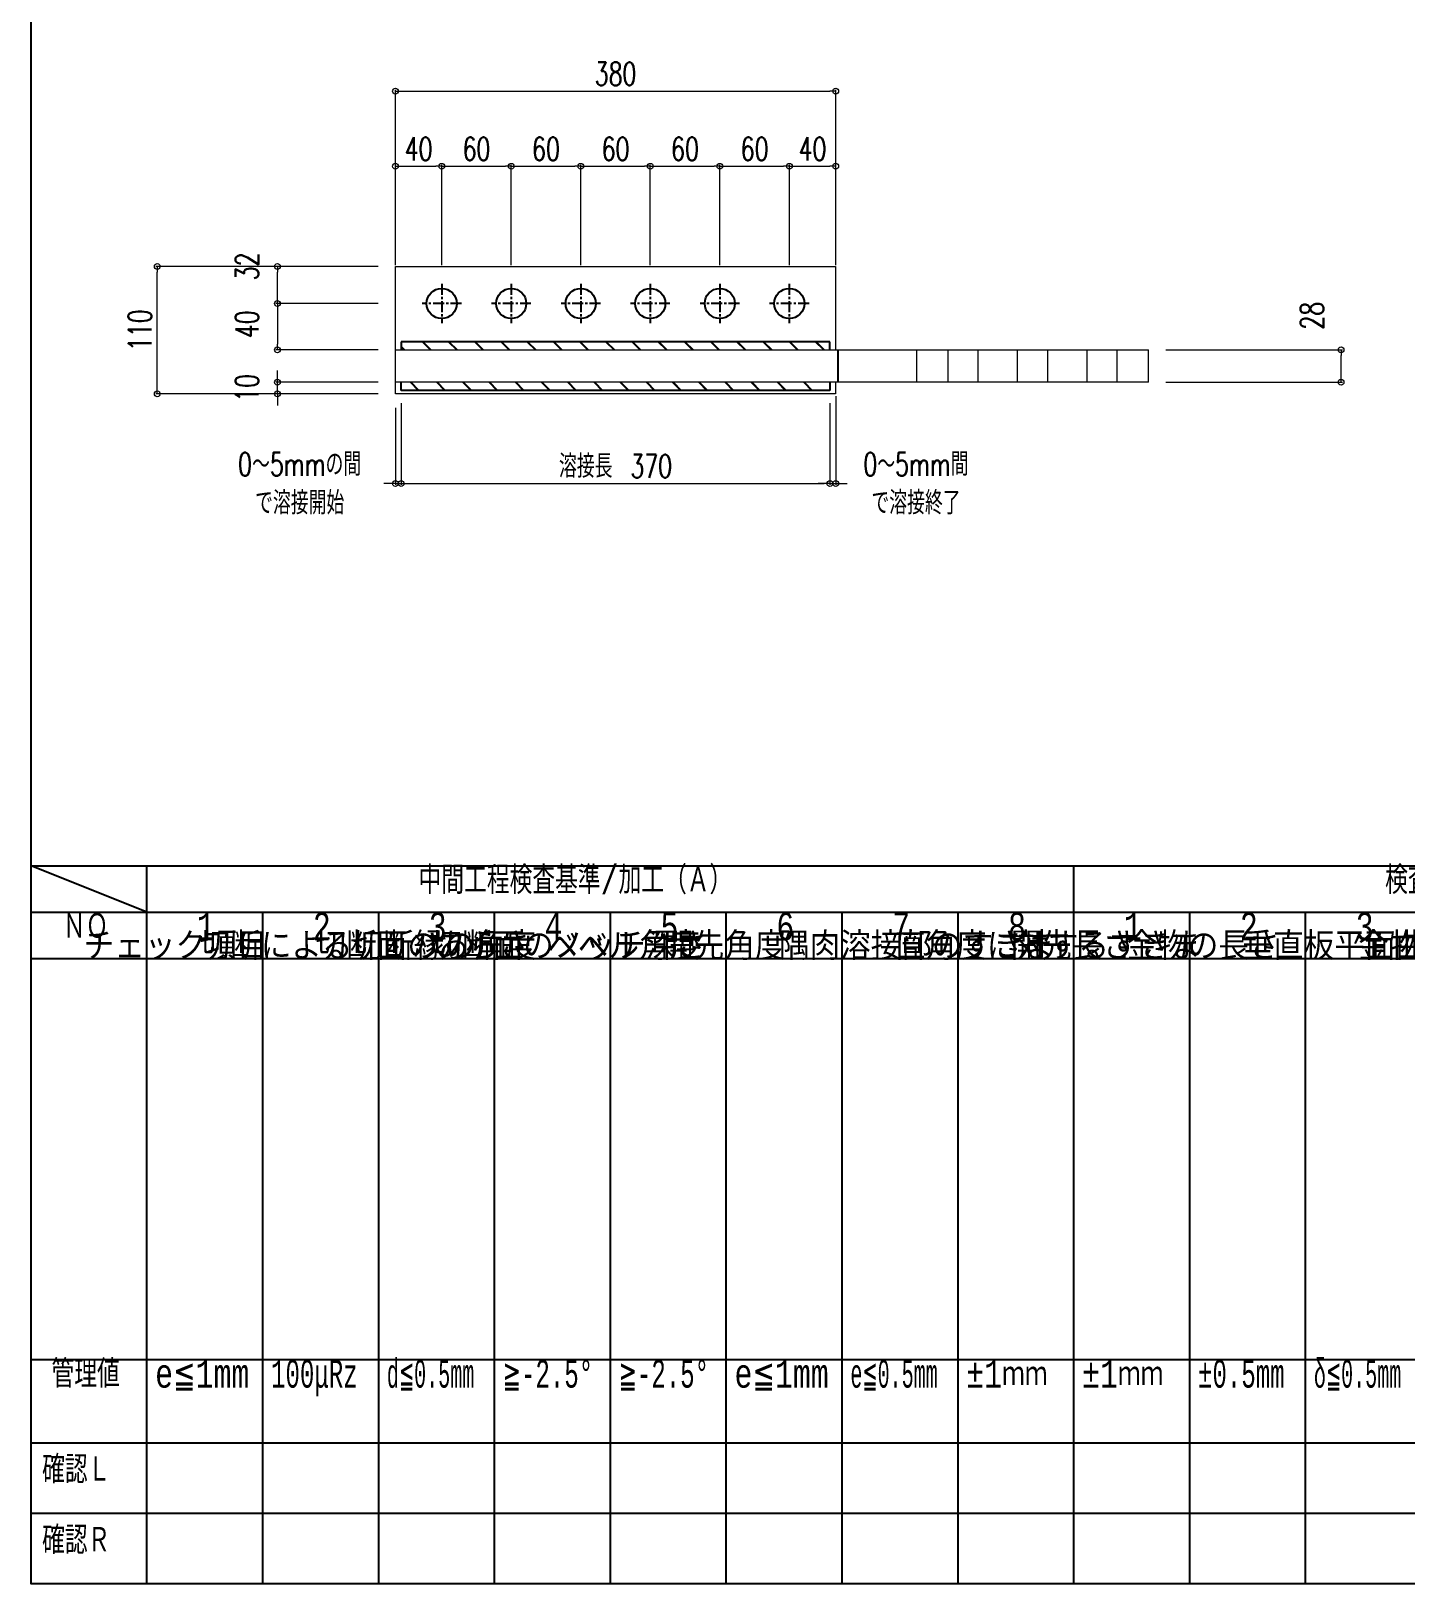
# Model space of a CAD drawing. Header units: millimetres. Extents: x -11384 to 29624, y 0 to 17788.
# Drawn here: x 11269 to 12456, y 2456 to 3797 of the extents above; entities that cross this region are included whole.
import ezdxf
from ezdxf.enums import TextEntityAlignment as Align

# ---------------------------------------------------------------- set-up
doc = ezdxf.new("R2010")
doc.units = ezdxf.units.MM
doc.header["$LTSCALE"] = 5
doc.linetypes.add('ACAD_ISO03W100', pattern=[30, 12, -18])
doc.linetypes.add('CENTER1', pattern=[10, 6.25, -1.25, 1.25, -1.25])
doc.layers.get('0').update_dxf_attribs({"color": 255})
doc.layers.get('DEFPOINTS').update_dxf_attribs({"color": 255})
for name, color, linetype in [('寸法', 4, 'Continuous'), ('文字', 7, 'Continuous'), ('溶接', 241, 'Continuous'), ('補助線', 7, 'ACAD_ISO03W100'), ('金物', 142, 'Continuous')]:
    doc.layers.add(name, color=color, linetype=linetype)
doc.styles.add('DLSTANDARD1', font='monotxt.shx', dxfattribs={"width": 0.6, "bigfont": 'extfont'})
doc.styles.add('KANJI', font='simplex.shx', dxfattribs={"width": 0.7, "bigfont": 'extfont2.shx'})
doc.styles.add('TATEGAKI', font='txt', dxfattribs={"bigfont": 'bigfont.shx'})
doc.dimstyles.new('一般寸法-小さめ', dxfattribs={"dimscale": 10, "dimtxt": 2, "dimasz": 0.5, "dimexe": 0.125, "dimexo": 1.5, "dimgap": 0.5, "dimtad": 1, "dimtxsty": 'KANJI', "dimblk": 'ORIGIN', "dimcen": 0, "dimclrd": 256, "dimclre": 256, "dimclrt": 256, "dimadec": 0, "dimazin": 0, "dimtfac": 1, "dimtmove": 2, "dimatfit": 2, "dimfxl": 0, "dimtolj": 2, "dimlwd": 5, "dimlwe": 5, "dimarcsym": 0})
pattern_1 = [(135, (9678.567, 433.585), (-11.31371, -11.31371), []), (135, (9678.567, 433.905), (-11.31371, -11.31371), [])]

# ---------------------------------------------------------------- blocks, each defined once
blk = doc.blocks.new('_Origin')
at = {"color": 0, "linetype": 'ByBlock', "lineweight": -2}
blk.add_line((0, 0), (-1, 0), dxfattribs=at)
blk.add_circle((0, 0), 0.5, dxfattribs=at)
blk = doc.blocks.new('*D1061')
at = {"layer": 'DEFPOINTS', "color": 0, "transparency": 16777216}
for p in [(12233.6, 3521.6), (12399.7, 3521.6), (12233.6, 3493.6)]:
    blk.add_point(p, dxfattribs=at)
at = {"layer": '寸法', "lineweight": 5, "transparency": 16777216}
for p, q in [((12248.6, 3521.6), (12400.9, 3521.6)), ((12399.7, 3498.6), (12399.7, 3516.6)), ((12248.6, 3493.6), (12400.9, 3493.6))]:
    blk.add_line(p, q, dxfattribs=at)
at = {"layer": '寸法', "lineweight": 5, "transparency": 16777216, "xscale": 5, "yscale": 5, "zscale": 5}
for p, rotation in [((12399.7, 3521.6), 90), ((12399.7, 3493.6), 270)]:
    blk.add_blockref('_Origin', p, dxfattribs=dict(at, rotation=rotation))
at = {"layer": '寸法', "transparency": 16777216, "insert": (12374.7, 3551), "char_height": 20, "attachment_point": 5, "rotation": 90, "style": 'KANJI'}
blk.add_mtext('\\A2;28', dxfattribs=at)
blk = doc.blocks.new('*D1062')
at = {"layer": 'DEFPOINTS', "color": 0, "transparency": 16777216}
for p in [(11378.1, 3593.6), (11583.6, 3593.6), (11583.6, 3483.6)]:
    blk.add_point(p, dxfattribs=at)
at = {"layer": '寸法', "lineweight": 5, "transparency": 16777216}
for p, q in [((11568.6, 3593.6), (11376.9, 3593.6)), ((11378.1, 3488.6), (11378.1, 3588.6)), ((11568.6, 3483.6), (11376.9, 3483.6))]:
    blk.add_line(p, q, dxfattribs=at)
at = {"layer": '寸法', "lineweight": 5, "transparency": 16777216, "xscale": 5, "yscale": 5, "zscale": 5}
for p, rotation in [((11378.1, 3593.6), 90), ((11378.1, 3483.6), 270)]:
    blk.add_blockref('_Origin', p, dxfattribs=dict(at, rotation=rotation))
at = {"layer": '寸法', "transparency": 16777216, "insert": (11363.1, 3538.6), "char_height": 20, "attachment_point": 5, "rotation": 90, "style": 'KANJI'}
blk.add_mtext('\\A2;110', dxfattribs=at)
blk = doc.blocks.new('*D1058')
at = {"layer": 'DEFPOINTS', "color": 0, "transparency": 16777216}
for p in [(11481.8, 3493.6), (11583.6, 3493.6), (11583.6, 3483.6)]:
    blk.add_point(p, dxfattribs=at)
at = {"layer": '寸法', "lineweight": 5, "transparency": 16777216}
for p, q in [((11481.8, 3498.6), (11481.8, 3503.6)), ((11568.6, 3493.6), (11480.5, 3493.6)), ((11481.8, 3483.6), (11481.8, 3493.6)), ((11568.6, 3483.6), (11480.5, 3483.6)), ((11481.8, 3478.6), (11481.8, 3473.6))]:
    blk.add_line(p, q, dxfattribs=at)
at = {"layer": '寸法', "lineweight": 5, "transparency": 16777216, "xscale": 5, "yscale": 5, "zscale": 5}
for p, rotation in [((11481.8, 3493.6), 270), ((11481.8, 3483.6), 90)]:
    blk.add_blockref('_Origin', p, dxfattribs=dict(at, rotation=rotation))
at = {"layer": '寸法', "transparency": 16777216, "insert": (11455.5, 3488.7), "char_height": 20, "attachment_point": 5, "rotation": 90, "style": 'KANJI'}
blk.add_mtext('\\A2;10', dxfattribs=at)
blk = doc.blocks.new('*D1059')
at = {"layer": 'DEFPOINTS', "color": 0, "transparency": 16777216}
for p in [(11481.8, 3593.6), (11583.6, 3593.6), (11583.6, 3561.6)]:
    blk.add_point(p, dxfattribs=at)
at = {"layer": '寸法', "lineweight": 5, "transparency": 16777216}
for p, q in [((11568.6, 3593.6), (11480.5, 3593.6)), ((11481.8, 3566.6), (11481.8, 3588.6)), ((11568.6, 3561.6), (11480.5, 3561.6))]:
    blk.add_line(p, q, dxfattribs=at)
at = {"layer": '寸法', "lineweight": 5, "transparency": 16777216, "xscale": 5, "yscale": 5, "zscale": 5}
for p, rotation in [((11481.8, 3593.6), 90), ((11481.8, 3561.6), 270)]:
    blk.add_blockref('_Origin', p, dxfattribs=dict(at, rotation=rotation))
at = {"layer": '寸法', "transparency": 16777216, "insert": (11455.5, 3593.6), "char_height": 20, "attachment_point": 5, "rotation": 90, "style": 'KANJI'}
blk.add_mtext('\\A2;32', dxfattribs=at)
blk = doc.blocks.new('*D1060')
at = {"layer": 'DEFPOINTS', "color": 0, "transparency": 16777216}
for p in [(11583.6, 3561.6), (11481.8, 3521.6), (11583.6, 3521.6)]:
    blk.add_point(p, dxfattribs=at)
at = {"layer": '寸法', "lineweight": 5, "transparency": 16777216}
for p, q in [((11568.6, 3561.6), (11480.5, 3561.6)), ((11481.8, 3556.6), (11481.8, 3526.6)), ((11568.6, 3521.6), (11480.5, 3521.6))]:
    blk.add_line(p, q, dxfattribs=at)
at = {"layer": '寸法', "lineweight": 5, "transparency": 16777216, "xscale": 5, "yscale": 5, "zscale": 5}
for p, rotation in [((11481.8, 3561.6), 90), ((11481.8, 3521.6), 270)]:
    blk.add_blockref('_Origin', p, dxfattribs=dict(at, rotation=rotation))
at = {"layer": '寸法', "transparency": 16777216, "insert": (11455.5, 3543.6), "char_height": 20, "attachment_point": 5, "rotation": 90, "style": 'KANJI'}
blk.add_mtext('\\A2;40', dxfattribs=at)
blk = doc.blocks.new('*D1076')
at = {"layer": 'DEFPOINTS', "color": 0, "linetype": 'Continuous', "transparency": 16777216}
for p in [(11583.6, 3486.6), (11588.6, 3486.6), (11588.6, 3406.1)]:
    blk.add_point(p, dxfattribs=at)
at = {"layer": '寸法', "linetype": 'Continuous', "lineweight": 5, "transparency": 16777216}
for p, q in [((11583.6, 3471.6), (11583.6, 3404.9)), ((11588.6, 3471.6), (11588.6, 3404.9)), ((11578.6, 3406.1), (11573.6, 3406.1)), ((11583.6, 3406.1), (11588.6, 3406.1)), ((11593.6, 3406.1), (11598.6, 3406.1))]:
    blk.add_line(p, q, dxfattribs=at)
at = {"layer": '寸法', "linetype": 'Continuous', "lineweight": 5, "transparency": 16777216, "xscale": 5, "yscale": 5, "zscale": 5}
blk.add_blockref('_Origin', (11583.6, 3406.1), dxfattribs=at)
at = {"layer": '寸法', "linetype": 'Continuous', "lineweight": 5, "transparency": 16777216, "xscale": 5, "yscale": 5, "zscale": 5, "rotation": 180}
blk.add_blockref('_Origin', (11588.6, 3406.1), dxfattribs=at)
at = {"layer": '寸法', "linetype": 'Continuous', "transparency": 16777216, "insert": (11501, 3406.1), "char_height": 20, "attachment_point": 5, "style": 'KANJI'}
blk.add_mtext('\\A2;0～5mmの間\\Pで溶接開始', dxfattribs=at)
blk = doc.blocks.new('*D1077')
at = {"layer": 'DEFPOINTS', "color": 0, "linetype": 'Continuous', "transparency": 16777216}
for p in [(11588.6, 3490.6), (11958.6, 3490.6), (11958.6, 3406.1)]:
    blk.add_point(p, dxfattribs=at)
at = {"layer": '寸法', "linetype": 'Continuous', "lineweight": 5, "transparency": 16777216}
for p, q in [((11588.6, 3475.6), (11588.6, 3404.9)), ((11958.6, 3475.6), (11958.6, 3404.9)), ((11593.6, 3406.1), (11953.6, 3406.1))]:
    blk.add_line(p, q, dxfattribs=at)
at = {"layer": '寸法', "linetype": 'Continuous', "lineweight": 5, "transparency": 16777216, "xscale": 5, "yscale": 5, "zscale": 5, "rotation": 180}
blk.add_blockref('_Origin', (11588.6, 3406.1), dxfattribs=at)
at = {"layer": '寸法', "linetype": 'Continuous', "lineweight": 5, "transparency": 16777216, "xscale": 5, "yscale": 5, "zscale": 5}
blk.add_blockref('_Origin', (11958.6, 3406.1), dxfattribs=at)
at = {"layer": '寸法', "linetype": 'Continuous', "transparency": 16777216, "insert": (11773.6, 3421.1), "char_height": 20, "attachment_point": 5, "style": 'KANJI'}
blk.add_mtext('\\A2;溶接長\u3000370', dxfattribs=at)
blk = doc.blocks.new('*D1078')
at = {"layer": 'DEFPOINTS', "color": 0, "linetype": 'Continuous', "transparency": 16777216}
for p in [(11958.6, 3490.6), (11963.6, 3496.6), (11963.6, 3406.1)]:
    blk.add_point(p, dxfattribs=at)
at = {"layer": '寸法', "linetype": 'Continuous', "lineweight": 5, "transparency": 16777216}
for p, q in [((11958.6, 3475.6), (11958.6, 3404.9)), ((11963.6, 3481.6), (11963.6, 3404.9)), ((11953.6, 3406.1), (11948.6, 3406.1)), ((11958.6, 3406.1), (11963.6, 3406.1)), ((11968.6, 3406.1), (11973.6, 3406.1))]:
    blk.add_line(p, q, dxfattribs=at)
at = {"layer": '寸法', "linetype": 'Continuous', "lineweight": 5, "transparency": 16777216, "xscale": 5, "yscale": 5, "zscale": 5}
blk.add_blockref('_Origin', (11958.6, 3406.1), dxfattribs=at)
at = {"layer": '寸法', "linetype": 'Continuous', "lineweight": 5, "transparency": 16777216, "xscale": 5, "yscale": 5, "zscale": 5, "rotation": 180}
blk.add_blockref('_Origin', (11963.6, 3406.1), dxfattribs=at)
at = {"layer": '寸法', "linetype": 'Continuous', "transparency": 16777216, "insert": (12032.9, 3406.1), "char_height": 20, "attachment_point": 5, "style": 'KANJI'}
blk.add_mtext('\\A2;0～5mm間\\Pで溶接終了', dxfattribs=at)
blk = doc.blocks.new('*D1079')
at = {"layer": 'DEFPOINTS', "color": 0, "linetype": 'Continuous', "transparency": 16777216}
for p in [(11623.6, 3680.1), (11583.6, 3579.6), (11623.6, 3579.6)]:
    blk.add_point(p, dxfattribs=at)
at = {"layer": '寸法', "linetype": 'Continuous', "lineweight": 5, "transparency": 16777216}
for p, q in [((11583.6, 3594.6), (11583.6, 3681.3)), ((11588.6, 3680.1), (11618.6, 3680.1)), ((11623.6, 3594.6), (11623.6, 3681.3))]:
    blk.add_line(p, q, dxfattribs=at)
at = {"layer": '寸法', "linetype": 'Continuous', "lineweight": 5, "transparency": 16777216, "xscale": 5, "yscale": 5, "zscale": 5, "rotation": 180}
blk.add_blockref('_Origin', (11583.6, 3680.1), dxfattribs=at)
at = {"layer": '寸法', "linetype": 'Continuous', "lineweight": 5, "transparency": 16777216, "xscale": 5, "yscale": 5, "zscale": 5}
blk.add_blockref('_Origin', (11623.6, 3680.1), dxfattribs=at)
at = {"layer": '寸法', "linetype": 'Continuous', "transparency": 16777216, "insert": (11603.6, 3695.1), "char_height": 20, "attachment_point": 5, "style": 'KANJI'}
blk.add_mtext('\\A2;40', dxfattribs=at)
blk = doc.blocks.new('*D1080')
at = {"layer": 'DEFPOINTS', "color": 0, "linetype": 'Continuous', "transparency": 16777216}
for p in [(11683.6, 3680.1), (11623.6, 3579.6), (11683.6, 3579.6)]:
    blk.add_point(p, dxfattribs=at)
at = {"layer": '寸法', "linetype": 'Continuous', "lineweight": 5, "transparency": 16777216}
for p, q in [((11623.6, 3594.6), (11623.6, 3681.3)), ((11628.6, 3680.1), (11678.6, 3680.1)), ((11683.6, 3594.6), (11683.6, 3681.3))]:
    blk.add_line(p, q, dxfattribs=at)
at = {"layer": '寸法', "linetype": 'Continuous', "lineweight": 5, "transparency": 16777216, "xscale": 5, "yscale": 5, "zscale": 5, "rotation": 180}
blk.add_blockref('_Origin', (11623.6, 3680.1), dxfattribs=at)
at = {"layer": '寸法', "linetype": 'Continuous', "lineweight": 5, "transparency": 16777216, "xscale": 5, "yscale": 5, "zscale": 5}
blk.add_blockref('_Origin', (11683.6, 3680.1), dxfattribs=at)
at = {"layer": '寸法', "linetype": 'Continuous', "transparency": 16777216, "insert": (11653.6, 3695.1), "char_height": 20, "attachment_point": 5, "style": 'KANJI'}
blk.add_mtext('\\A2;60', dxfattribs=at)
blk = doc.blocks.new('*D1081')
at = {"layer": 'DEFPOINTS', "color": 0, "linetype": 'Continuous', "transparency": 16777216}
for p in [(11743.6, 3680.1), (11683.6, 3579.6), (11743.6, 3579.6)]:
    blk.add_point(p, dxfattribs=at)
at = {"layer": '寸法', "linetype": 'Continuous', "lineweight": 5, "transparency": 16777216}
for p, q in [((11683.6, 3594.6), (11683.6, 3681.3)), ((11688.6, 3680.1), (11738.6, 3680.1)), ((11743.6, 3594.6), (11743.6, 3681.3))]:
    blk.add_line(p, q, dxfattribs=at)
at = {"layer": '寸法', "linetype": 'Continuous', "lineweight": 5, "transparency": 16777216, "xscale": 5, "yscale": 5, "zscale": 5, "rotation": 180}
blk.add_blockref('_Origin', (11683.6, 3680.1), dxfattribs=at)
at = {"layer": '寸法', "linetype": 'Continuous', "lineweight": 5, "transparency": 16777216, "xscale": 5, "yscale": 5, "zscale": 5}
blk.add_blockref('_Origin', (11743.6, 3680.1), dxfattribs=at)
at = {"layer": '寸法', "linetype": 'Continuous', "transparency": 16777216, "insert": (11713.6, 3695.1), "char_height": 20, "attachment_point": 5, "style": 'KANJI'}
blk.add_mtext('\\A2;60', dxfattribs=at)
blk = doc.blocks.new('*D1082')
at = {"layer": 'DEFPOINTS', "color": 0, "linetype": 'Continuous', "transparency": 16777216}
for p in [(11803.6, 3680.1), (11743.6, 3579.6), (11803.6, 3579.6)]:
    blk.add_point(p, dxfattribs=at)
at = {"layer": '寸法', "linetype": 'Continuous', "lineweight": 5, "transparency": 16777216}
for p, q in [((11743.6, 3594.6), (11743.6, 3681.3)), ((11748.6, 3680.1), (11798.6, 3680.1)), ((11803.6, 3594.6), (11803.6, 3681.3))]:
    blk.add_line(p, q, dxfattribs=at)
at = {"layer": '寸法', "linetype": 'Continuous', "lineweight": 5, "transparency": 16777216, "xscale": 5, "yscale": 5, "zscale": 5, "rotation": 180}
blk.add_blockref('_Origin', (11743.6, 3680.1), dxfattribs=at)
at = {"layer": '寸法', "linetype": 'Continuous', "lineweight": 5, "transparency": 16777216, "xscale": 5, "yscale": 5, "zscale": 5}
blk.add_blockref('_Origin', (11803.6, 3680.1), dxfattribs=at)
at = {"layer": '寸法', "linetype": 'Continuous', "transparency": 16777216, "insert": (11773.6, 3695.1), "char_height": 20, "attachment_point": 5, "style": 'KANJI'}
blk.add_mtext('\\A2;60', dxfattribs=at)
blk = doc.blocks.new('*D1083')
at = {"layer": 'DEFPOINTS', "color": 0, "linetype": 'Continuous', "transparency": 16777216}
for p in [(11863.6, 3680.1), (11803.6, 3579.6), (11863.6, 3579.6)]:
    blk.add_point(p, dxfattribs=at)
at = {"layer": '寸法', "linetype": 'Continuous', "lineweight": 5, "transparency": 16777216}
for p, q in [((11803.6, 3594.6), (11803.6, 3681.3)), ((11808.6, 3680.1), (11858.6, 3680.1)), ((11863.6, 3594.6), (11863.6, 3681.3))]:
    blk.add_line(p, q, dxfattribs=at)
at = {"layer": '寸法', "linetype": 'Continuous', "lineweight": 5, "transparency": 16777216, "xscale": 5, "yscale": 5, "zscale": 5, "rotation": 180}
blk.add_blockref('_Origin', (11803.6, 3680.1), dxfattribs=at)
at = {"layer": '寸法', "linetype": 'Continuous', "lineweight": 5, "transparency": 16777216, "xscale": 5, "yscale": 5, "zscale": 5}
blk.add_blockref('_Origin', (11863.6, 3680.1), dxfattribs=at)
at = {"layer": '寸法', "linetype": 'Continuous', "transparency": 16777216, "insert": (11833.6, 3695.1), "char_height": 20, "attachment_point": 5, "style": 'KANJI'}
blk.add_mtext('\\A2;60', dxfattribs=at)
blk = doc.blocks.new('*D1084')
at = {"layer": 'DEFPOINTS', "color": 0, "linetype": 'Continuous', "transparency": 16777216}
for p in [(11923.6, 3680.1), (11863.6, 3579.6), (11923.6, 3579.6)]:
    blk.add_point(p, dxfattribs=at)
at = {"layer": '寸法', "linetype": 'Continuous', "lineweight": 5, "transparency": 16777216}
for p, q in [((11863.6, 3594.6), (11863.6, 3681.3)), ((11868.6, 3680.1), (11918.6, 3680.1)), ((11923.6, 3594.6), (11923.6, 3681.3))]:
    blk.add_line(p, q, dxfattribs=at)
at = {"layer": '寸法', "linetype": 'Continuous', "lineweight": 5, "transparency": 16777216, "xscale": 5, "yscale": 5, "zscale": 5, "rotation": 180}
blk.add_blockref('_Origin', (11863.6, 3680.1), dxfattribs=at)
at = {"layer": '寸法', "linetype": 'Continuous', "lineweight": 5, "transparency": 16777216, "xscale": 5, "yscale": 5, "zscale": 5}
blk.add_blockref('_Origin', (11923.6, 3680.1), dxfattribs=at)
at = {"layer": '寸法', "linetype": 'Continuous', "transparency": 16777216, "insert": (11893.6, 3695.1), "char_height": 20, "attachment_point": 5, "style": 'KANJI'}
blk.add_mtext('\\A2;60', dxfattribs=at)
blk = doc.blocks.new('*D1085')
at = {"layer": 'DEFPOINTS', "color": 0, "linetype": 'Continuous', "transparency": 16777216}
for p in [(11963.6, 3680.1), (11923.6, 3579.6), (11963.6, 3579.6)]:
    blk.add_point(p, dxfattribs=at)
at = {"layer": '寸法', "linetype": 'Continuous', "lineweight": 5, "transparency": 16777216}
for p, q in [((11923.6, 3594.6), (11923.6, 3681.3)), ((11928.6, 3680.1), (11958.6, 3680.1)), ((11963.6, 3594.6), (11963.6, 3681.3))]:
    blk.add_line(p, q, dxfattribs=at)
at = {"layer": '寸法', "linetype": 'Continuous', "lineweight": 5, "transparency": 16777216, "xscale": 5, "yscale": 5, "zscale": 5, "rotation": 180}
blk.add_blockref('_Origin', (11923.6, 3680.1), dxfattribs=at)
at = {"layer": '寸法', "linetype": 'Continuous', "lineweight": 5, "transparency": 16777216, "xscale": 5, "yscale": 5, "zscale": 5}
blk.add_blockref('_Origin', (11963.6, 3680.1), dxfattribs=at)
at = {"layer": '寸法', "linetype": 'Continuous', "transparency": 16777216, "insert": (11943.6, 3695.1), "char_height": 20, "attachment_point": 5, "style": 'KANJI'}
blk.add_mtext('\\A2;40', dxfattribs=at)
blk = doc.blocks.new('*D1086')
at = {"layer": 'DEFPOINTS', "color": 0, "linetype": 'Continuous', "transparency": 16777216}
for p in [(11963.6, 3744.9), (11583.6, 3579.6), (11963.6, 3579.6)]:
    blk.add_point(p, dxfattribs=at)
at = {"layer": '寸法', "linetype": 'Continuous', "lineweight": 5, "transparency": 16777216}
for p, q in [((11583.6, 3594.6), (11583.6, 3746.2)), ((11588.6, 3744.9), (11958.6, 3744.9)), ((11963.6, 3594.6), (11963.6, 3746.2))]:
    blk.add_line(p, q, dxfattribs=at)
at = {"layer": '寸法', "linetype": 'Continuous', "lineweight": 5, "transparency": 16777216, "xscale": 5, "yscale": 5, "zscale": 5, "rotation": 180}
blk.add_blockref('_Origin', (11583.6, 3744.9), dxfattribs=at)
at = {"layer": '寸法', "linetype": 'Continuous', "lineweight": 5, "transparency": 16777216, "xscale": 5, "yscale": 5, "zscale": 5}
blk.add_blockref('_Origin', (11963.6, 3744.9), dxfattribs=at)
at = {"layer": '寸法', "linetype": 'Continuous', "transparency": 16777216, "insert": (11773.6, 3759.9), "char_height": 20, "attachment_point": 5, "style": 'KANJI'}
blk.add_mtext('\\A2;380', dxfattribs=at)

msp = doc.modelspace()

# ---------------------------------------------------------------- hatches: boundary and pattern name
at = {"layer": '溶接', "ltscale": 6}
h = msp.add_hatch(dxfattribs=at)
h.set_pattern_fill('JIS_LC_20', color=256, scale=0.8, angle=90)
h.set_pattern_definition(pattern_1)
h.paths.add_polyline_path([(11766.567, 3521.585), (11588.567, 3521.585), (11588.567, 3528.585), (11766.567, 3528.585)])
h.paths.add_polyline_path([(11949.567, 3521.585), (11766.567, 3521.585), (11766.567, 3528.585), (11949.567, 3528.585)])
h.paths.add_polyline_path([(11958.567, 3521.585), (11949.567, 3521.585), (11949.567, 3527.585), (11958.567, 3527.585)])
h = msp.add_hatch(dxfattribs=at)
h.set_pattern_fill('JIS_LC_20', color=256, scale=0.8, angle=90)
h.set_pattern_definition(pattern_1)
h.paths.add_polyline_path([(11766.567, 3493.585), (11588.567, 3493.585), (11588.567, 3486.585), (11766.567, 3486.585)])
h.paths.add_polyline_path([(11949.567, 3493.585), (11766.567, 3493.585), (11766.567, 3486.585), (11949.567, 3486.585)])
h.paths.add_polyline_path([(11958.567, 3493.585), (11949.567, 3493.585), (11949.567, 3487.585), (11958.567, 3487.585)])

# ---------------------------------------------------------------- linework, layer by layer
at = {"linetype": 'Continuous', "lineweight": -3}
for p, q in [((11269.183, 3076), (14473.183, 3076)), ((11269.183, 3036), (14473.183, 3036)), ((11269.183, 2996), (14169.183, 2996)), ((11269.183, 2649.709), (14169.183, 2649.709)), ((11269.183, 2577.936), (14169.183, 2577.936)), ((11269.183, 2516.968), (14169.183, 2516.968))]:
    msp.add_line(p, q, dxfattribs=at)
msp.add_lwpolyline([(11269.183, 4672), (14473.183, 4672), (14473.183, 2456), (11269.183, 2456)], close=True, dxfattribs=at)
at = {"layer": '寸法', "linetype": 'CENTER1', "ltscale": 0.3}
for p, q in [((11623.567, 3578.585), (11623.567, 3544.585)), ((11683.567, 3578.585), (11683.567, 3544.585)), ((11743.567, 3578.585), (11743.567, 3544.585)), ((11803.567, 3578.585), (11803.567, 3544.585)), ((11863.567, 3578.585), (11863.567, 3544.585)), ((11923.567, 3578.585), (11923.567, 3544.585)), ((11640.567, 3561.585), (11606.567, 3561.585)), ((11700.567, 3561.585), (11666.567, 3561.585)), ((11760.567, 3561.585), (11726.567, 3561.585)), ((11820.567, 3561.585), (11786.567, 3561.585)), ((11880.567, 3561.585), (11846.567, 3561.585)), ((11940.567, 3561.585), (11906.567, 3561.585))]:
    msp.add_line(p, q, dxfattribs=at)
at = {"layer": '寸法', "linetype": 'Continuous'}
for p, q in [((11369.183, 3036), (11269.183, 3076)), ((11369.183, 2456), (11369.183, 3076)), ((12169.183, 2456), (12169.183, 3076)), ((11469.183, 2456), (11469.183, 3036)), ((11569.183, 2456), (11569.183, 3036)), ((11669.183, 2456), (11669.183, 3036)), ((11769.183, 2456), (11769.183, 3036)), ((11869.183, 2456), (11869.183, 3036)), ((11969.183, 2456), (11969.183, 3036)), ((12069.183, 2456), (12069.183, 3036)), ((12269.183, 2456), (12269.183, 3036)), ((12369.183, 2456), (12369.183, 3036))]:
    msp.add_line(p, q, dxfattribs=at)
at = {"layer": '溶接'}
for p, q in [((11958.567, 3528.585), (11588.567, 3528.585)), ((11958.567, 3521.585), (11958.567, 3528.585)), ((11958.567, 3486.585), (11588.567, 3486.585)), ((11958.567, 3493.585), (11958.567, 3486.585))]:
    msp.add_line(p, q, dxfattribs=at)
at = {"layer": '溶接', "linetype": 'Continuous'}
for p, q in [((11588.567, 3528.585), (11588.567, 3521.585)), ((11588.567, 3486.585), (11588.567, 3493.585))]:
    msp.add_line(p, q, dxfattribs=at)
at = {"layer": '補助線', "lineweight": 18}
for p, q in [((12060.567, 3493.585), (12060.567, 3521.585)), ((12086.567, 3493.585), (12086.567, 3521.585)), ((12120.567, 3493.585), (12120.567, 3521.585)), ((12146.567, 3493.585), (12146.567, 3521.585)), ((12180.567, 3493.585), (12180.567, 3521.585)), ((12206.567, 3493.585), (12206.567, 3521.585))]:
    msp.add_line(p, q, dxfattribs=at)
at = {"layer": '金物', "lineweight": 18}
for p, q in [((11583.567, 3483.585), (11583.567, 3593.585)), ((11583.567, 3593.585), (11963.567, 3593.585)), ((11963.567, 3593.585), (11963.567, 3521.585)), ((11583.567, 3521.585), (12233.567, 3521.585)), ((12033.567, 3493.585), (12033.567, 3521.585)), ((12233.567, 3493.585), (12233.567, 3521.585)), ((12233.567, 3493.585), (11583.567, 3493.585)), ((11963.567, 3493.585), (11963.567, 3483.585)), ((11963.567, 3483.585), (11583.567, 3483.585))]:
    msp.add_line(p, q, dxfattribs=at)
at = {"layer": '金物', "ltscale": 2}
msp.add_line((11965.567, 3521.585), (11965.567, 3493.585), dxfattribs=at)
at = {"layer": '金物', "ltscale": 2.5}
for centre in [(11623.567, 3561.585), (11683.567, 3561.585), (11743.567, 3561.585), (11803.567, 3561.585), (11863.567, 3561.585), (11923.567, 3561.585)]:
    msp.add_circle(centre, 13, dxfattribs=at)

# ---------------------------------------------------------------- texts
at = {"layer": '文字', "color": 0, "linetype": 'Continuous', "ltscale": 6, "style": 'DLSTANDARD1'}
for s, width, p in [('中間工程検査基準/加工（Ａ）', 0.74375, (11603.63, 3044.574)), ('検査基準/製品寸法（Ｂ）', 0.74375, (12437.745, 3044.574)), ('ＮＯ', 0.74375, (11296.646, 3004.574)), ('1', 0.74375, (11412.39, 3004.574)), ('2', 0.74375, (11512.39, 3004.574)), ('3', 0.74375, (11612.39, 3004.574)), ('4', 0.74375, (11712.39, 3004.574)), ('5', 0.74375, (11812.39, 3004.574)), ('6', 0.74375, (11912.39, 3004.574)), ('7', 0.74375, (12012.39, 3004.574)), ('1', 0.74375, (12212.39, 3004.574)), ('2', 0.74375, (12312.39, 3004.574)), ('3', 0.74375, (12412.39, 3004.574)), ('管理値', 0.74375, (11286.831, 2618.284)), ('e≦1mm', 0.74375, (11376.277, 2618.284)), ('100μRz', 0.6, (11476.277, 2618.284)), ('d≦0.5mm', 0.5, (11576.277, 2618.284)), ('≧-2.5°', 0.6, (11676.277, 2618.284)), ('≧-2.5°', 0.6, (11776.277, 2618.284)), ('e≦1mm', 0.74375, (11876.277, 2618.284)), ('e≦0.5mm', 0.5, (11976.277, 2618.284)), ('±1ｍｍ', 0.74375, (12176.277, 2618.284)), ('±0.5mm', 0.6, (12276.277, 2618.284)), ('δ≦0.5mm', 0.5, (12376.277, 2618.284)), ('確認Ｌ', 0.74375, (11278.705, 2535.593)), ('確認Ｒ', 0.74375, (11278.705, 2474.625))]:
    msp.add_text(s, height=24, dxfattribs=dict(at, width=width)).set_placement(p, align=Align.BOTTOM_LEFT)
at = {"layer": '文字', "color": 1, "linetype": 'Continuous', "ltscale": 6, "style": 'DLSTANDARD1', "width": 0.74375}
for s, p in [('8', (12112.39, 3004.574)), ('±1ｍｍ', (12076.277, 2618.284))]:
    msp.add_text(s, height=24, dxfattribs=at).set_placement(p, align=Align.BOTTOM_LEFT)
at = {"layer": '文字', "color": 0, "linetype": 'Continuous', "ltscale": 6, "style": 'TATEGAKI'}
for s, p in [('チェック項目', (11314.659, 2987.673)), ('切断による切断縁の角度', (11414.659, 2987.673)), ('切断面のあらさ', (11514.659, 2987.673)), ('切断面のノッチ深さ', (11614.659, 2987.673)), ('ベベル角度', (11714.659, 2987.673)), ('開先角度', (11814.659, 2987.673)), ('隅肉溶接部のすきま', (11914.659, 2987.673)), ('直角度に対するすきま', (12014.659, 2987.673)), ('金物の長さ', (12214.659, 2987.673)), ('垂直板平面曲がり', (12314.659, 2987.673)), ('金物のねじれ', (12414.659, 2987.673))]:
    msp.add_text(s, height=24, dxfattribs=at).set_placement(p, align=Align.BOTTOM_LEFT)
at = {"layer": '文字', "color": 1, "linetype": 'Continuous', "ltscale": 6, "style": 'TATEGAKI'}
msp.add_text('開先長さ', height=24, dxfattribs=at).set_placement((12114.659, 2987.673), align=Align.BOTTOM_LEFT)

# ---------------------------------------------------------------- dimensions: what is measured, and where the dimension line sits
at = {"layer": '寸法', "linetype": 'Continuous'}
for base, p1, p2, picture, middle in [((11963.567, 3744.941), (11583.567, 3579.585), (11963.567, 3579.585), '*D1086', (11773.567, 3759.941)), ((11623.567, 3680.064), (11583.567, 3579.585), (11623.567, 3579.585), '*D1079', (11603.567, 3695.064)), ((11683.567, 3680.064), (11623.567, 3579.585), (11683.567, 3579.585), '*D1080', (11653.567, 3695.064)), ((11743.567, 3680.064), (11683.567, 3579.585), (11743.567, 3579.585), '*D1081', (11713.567, 3695.064)), ((11803.567, 3680.064), (11743.567, 3579.585), (11803.567, 3579.585), '*D1082', (11773.567, 3695.064)), ((11863.567, 3680.064), (11803.567, 3579.585), (11863.567, 3579.585), '*D1083', (11833.567, 3695.064)), ((11923.567, 3680.064), (11863.567, 3579.585), (11923.567, 3579.585), '*D1084', (11893.567, 3695.064)), ((11963.567, 3680.064), (11923.567, 3579.585), (11963.567, 3579.585), '*D1085', (11943.567, 3695.064))]:
    dim = msp.add_linear_dim(base=base, p1=p1, p2=p2, dimstyle='一般寸法-小さめ', dxfattribs=at)
    dim.commit()
    dim.dimension.update_dxf_attribs({"geometry": picture, "text_midpoint": middle})
at = {"layer": '寸法'}
for base, p1, p2, angle, picture, middle in [((11481.759, 3593.585), (11583.567, 3561.585), (11583.567, 3593.585), 90, '*D1059', (11455.509, 3593.585)), ((11481.759, 3521.585), (11583.567, 3561.585), (11583.567, 3521.585), 90, '*D1060', (11455.509, 3543.585)), ((12399.687, 3521.585), (12233.567, 3493.585), (12233.567, 3521.585), 270, '*D1061', (12374.687, 3551.04)), ((11481.759, 3493.585), (11583.567, 3483.585), (11583.567, 3493.585), 270, '*D1058', (11455.509, 3488.734))]:
    dim = msp.add_linear_dim(base=base, p1=p1, p2=p2, angle=angle, dimstyle='一般寸法-小さめ', dxfattribs=at)
    dim.commit()
    dim.dimension.update_dxf_attribs({"geometry": picture, "text_midpoint": middle, "dimtype": 160})
dim = msp.add_linear_dim(base=(11378.14, 3593.585), p1=(11583.567, 3483.585), p2=(11583.567, 3593.585), angle=270, dimstyle='一般寸法-小さめ', dxfattribs=at)
dim.commit()
dim.dimension.update_dxf_attribs({"geometry": '*D1062', "text_midpoint": (11363.14, 3538.585)})
at = {"layer": '寸法', "linetype": 'Continuous'}
for base, p1, p2, text, picture, middle in [((11588.567, 3406.105), (11583.567, 3486.585), (11588.567, 3486.585), '0～<>mmの間\\Pで溶接開始', '*D1076', (11500.982, 3406.105)), ((11963.567, 3406.105), (11958.567, 3490.585), (11963.567, 3496.585), '0～<>mm間\\Pで溶接終了', '*D1078', (12032.91, 3406.105))]:
    dim = msp.add_linear_dim(base=base, p1=p1, p2=p2, text=text, dimstyle='一般寸法-小さめ', dxfattribs=at)
    dim.commit()
    dim.dimension.update_dxf_attribs({"geometry": picture, "text_midpoint": middle, "dimtype": 160})
dim = msp.add_linear_dim(base=(11958.567, 3406.105), p1=(11588.567, 3490.585), p2=(11958.567, 3490.585), text='溶接長\u3000<>', dimstyle='一般寸法-小さめ', dxfattribs=at)
dim.commit()
dim.dimension.update_dxf_attribs({"geometry": '*D1077', "text_midpoint": (11773.567, 3421.105)})

doc.saveas('drawing.dxf')
